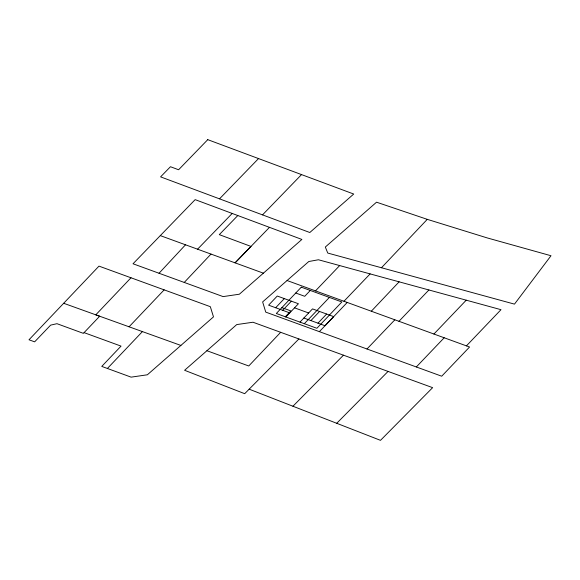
<?xml version="1.0" encoding="UTF-8"?>
<svg xmlns="http://www.w3.org/2000/svg" width="580" height="580" viewBox="0 0 580 580"><rect width="100%" height="100%" fill="white"/><g stroke="black" fill="none" stroke-linecap="round" stroke-linejoin="round"><path stroke-width="0.87" d="M159.043 273.252L185.513 244.796M184.251 282.438L210.997 254.076M381.459 267.743L427.272 219.349L487.258 237.93L551 255.737L514.482 304.13L327.765 253.061L325.322 247.044L376.536 202.188L427.272 219.349M371.309 311.228L399.113 281.822M131 277.769L95.794 314.831L99.68 316.223L83.382 333.362L56.97 323.691L50.627 325.126L34.641 341.845L29 339.779L98.984 266.118L210.33 306.682L213.483 316.883L147.371 374.789L131.109 377.145L101.761 366.408L121.039 346.115L84.078 332.63M129.072 326.801L164.154 289.862M107.394 368.474L142.412 331.601M275.652 307.741L284.323 298.606M282.707 310.307L291.37 301.18M285.317 316.767L290.877 310.916L281.873 307.639M310.293 290.457L304.739 296.308L295.742 293.023M285.875 316.97L298.424 303.746L277.269 296.032L268.605 305.167L289.754 312.881M280.669 332.304L248.755 365.98L206.908 350.726M299.976 322.118L312.526 308.894L333.681 316.607L325.017 325.735L303.862 318.021M310.909 320.595L319.58 311.46M317.963 323.169L326.627 314.034M315.484 290.885L339.67 265.567M304.319 323.698L329.396 297.424M319.377 331.644L347.231 302.448M366.988 348.993L394.842 319.805M398.96 321.305L428.903 289.971M433.912 334.029L466.233 300.179M416.324 366.966L444.186 337.77M466.421 345.876L500.989 309.684L318.435 259.76L308.799 261.515L262.631 301.912L265.749 312.12L441.699 376.21L469.561 347.014L287.078 280.531M343.954 301.259L370.127 273.898M160.297 235.611L195.148 199.636L301.89 239.438L239.366 294.212L223.112 296.598L133.023 263.777L160.297 235.611L263.392 273.165M219.523 198.838L258.52 158.587M237.807 215.55L219.298 234.646L250.995 246.427L235.074 262.849L269.475 227.353M262.515 214.875L301.513 174.624M197.562 249.19L232.196 213.454M298.903 338.945L244.688 393.689L184.592 370.286L236.742 324.582L253.003 322.233L432.637 387.658L380.495 440.343L249.161 389.18M292.936 406.232L343.469 355.185M336.719 423.291L388.063 371.425M63.677 303.282L180.887 345.433M294.538 307.842L308.64 312.982M301.296 287.173L276.319 313.49L316.883 328.28L341.859 301.962L301.296 287.173M207.763 139.657L178.596 169.759L170.469 166.721L160.588 176.864L309.807 232.515L353.72 194.039L207.763 139.657"/></g></svg>
